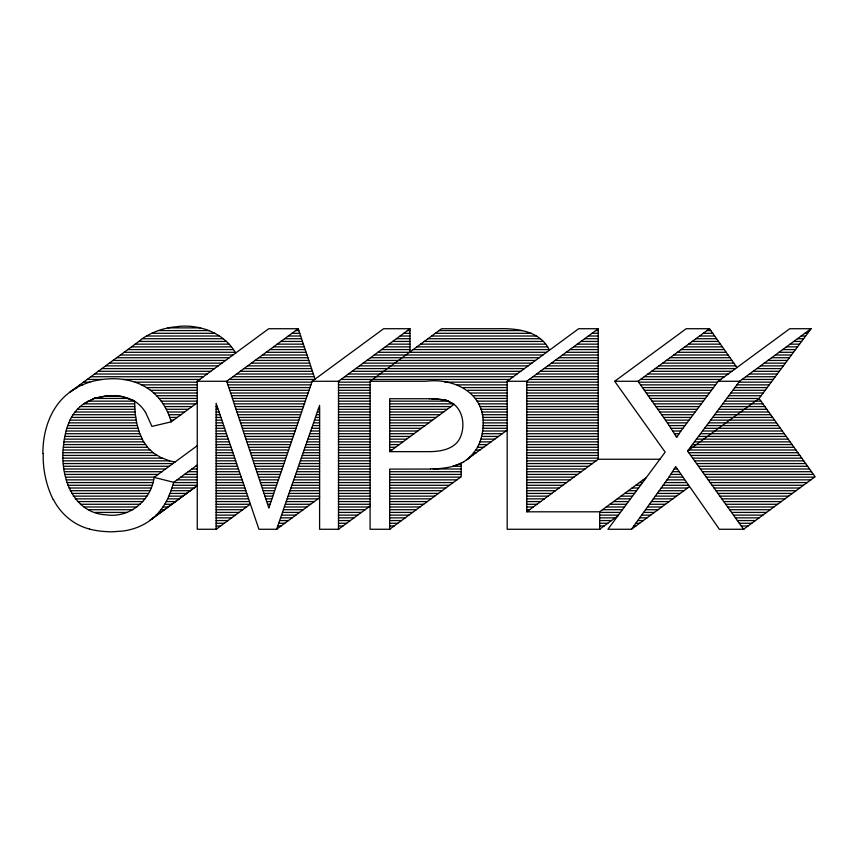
<?xml version="1.0" encoding="UTF-8"?>
<svg xmlns="http://www.w3.org/2000/svg" width="858" height="858" viewBox="0 0 858 858"><rect width="100%" height="100%" fill="white"/><g stroke="black" fill="none" stroke-linecap="round" stroke-linejoin="round"><path stroke-width="1.29" d="M42.9 453.41C42.761 430.491 50.847 406.027 69.948 392.095L141.441 339.543M147.533 447.286L63.342 447.286C60.049 476.093 72.565 513.213 106.263 514.832C129.547 518.393 151.147 500.193 154.15 477.38L197.265 445.688M475.858 450.118A46.933 46.933 0 0 0 482.882 428.421C487.108 394.777 455.716 377.477 425.911 381.274L370.088 381.274L370.088 529.268L389.671 529.268L461.164 476.726L461.164 463.17A47.887 47.887 0 0 1 454.172 465.819M197.276 465.025L173.734 482.325L170.034 493.672M409.974 351.952L409.974 328.721L383.633 328.721L312.14 381.274L268.833 507.968L226.737 381.274L197.254 381.274L197.254 529.268L216.13 529.268L250.386 504.096M216.13 529.268L216.13 403.281L258.934 529.268L276.608 529.268L319.605 405.405L319.605 529.268L338.492 529.268L370.098 506.038M736.958 367.535L709.502 328.721L686.185 328.721L614.693 381.274L665.165 452.145L607.925 529.268L631.456 529.268L668.596 477.681L675.664 466.58L719.379 529.268L743.607 529.268L815.1 476.726L759.073 398.487L726.78 398.434M467.267 459.427A34.384 34.384 0 0 0 471.042 456.027L475.729 450.042L480.094 450M743.607 529.268L687.58 451.029L739.575 381.274L811.057 328.721L789.757 328.721L718.275 381.274L680.748 431.252A166.656 166.656 0 0 0 676.78 437.408L667.835 423.466L638.009 381.274L614.693 381.274M811.057 328.721L759.073 398.487L687.58 451.029M197.254 381.274L268.747 328.721L298.219 328.721L315.068 379.118M145.613 412.441L151.93 426.405L171.214 421.857L197.276 402.702M226.737 381.274L298.219 328.721M312.14 381.274L338.492 381.274L409.974 328.721M197.276 485.574L149.914 520.388L197.254 485.596M370.088 381.274L441.58 328.721L497.404 328.721C516.366 328.121 540.315 330.716 549.474 350.193M276.608 529.268L319.637 497.64M429.558 398.745L389.671 398.734L389.671 451.64L454.075 404.3L445.602 400L433.311 398.809M617.899 515.851L599.656 529.268L507.175 529.268L507.175 381.274L578.667 328.721L598.251 328.721L598.251 459.255L526.758 511.808L526.758 381.274L598.251 328.721M463.824 461.754L507.175 430.094M638.009 381.274L709.502 328.721M526.758 511.808L599.656 511.808L646.396 477.445M631.456 529.268L689.349 486.711M131.778 399.656L120.292 396.096L106.649 395.752L94.069 398.391L83.676 403.796L94.938 398.091L108.955 395.592L123.166 396.632L134.577 401.222L135.114 412.848L136.733 423.23L139.414 432.7L143.211 441.066L148.198 448.069L153.721 453.174L160.854 457.529L169.283 460.746A46.75 46.75 0 0 0 175.129 461.969M178.818 326.383C200.708 324.378 224.388 333.354 235.671 353.035M430.534 469.079L389.671 469.101L389.671 529.268M167.921 327.874L200.268 327.874M158.419 330.587L209.17 330.587M295.688 330.587L298.841 330.587M407.443 330.587L409.974 330.587M439.049 330.587L522.308 330.587M595.72 330.587L598.251 330.587M706.971 330.587L710.821 330.587M808.526 330.587L809.673 330.587M151.93 333.301L215.004 333.301M291.999 333.301L299.753 333.301M403.753 333.301L409.974 333.301M435.349 333.301L531.252 333.301M592.031 333.301L598.251 333.301M703.281 333.301L712.741 333.301M804.836 333.301L807.657 333.301M146.815 336.014L219.498 336.014M288.309 336.014L300.665 336.014M400.064 336.014L409.974 336.014M431.66 336.014L536.593 336.014M588.341 336.014L598.251 336.014M699.592 336.014L714.66 336.014M801.147 336.014L805.63 336.014M142.589 338.728L223.177 338.728M284.62 338.728L301.566 338.728M396.375 338.728L409.974 338.728M427.97 338.728L540.401 338.728M584.641 338.728L598.251 338.728M695.892 338.728L716.58 338.728M797.457 338.728L803.603 338.728M138.867 341.441L226.298 341.441M280.92 341.441L302.477 341.441M392.674 341.441L409.974 341.441M424.281 341.441L543.296 341.441M580.952 341.441L598.251 341.441M692.202 341.441L718.5 341.441M793.757 341.441L801.587 341.441M135.167 344.155L228.989 344.155M277.231 344.155L303.378 344.155M388.985 344.155L409.974 344.155M420.581 344.155L545.624 344.155M577.262 344.155L598.251 344.155M688.513 344.155L720.42 344.155M790.068 344.155L799.559 344.155M131.478 346.868L231.338 346.868M273.541 346.868L304.29 346.868M385.296 346.868L409.974 346.868M416.891 346.868L547.543 346.868M573.573 346.868L598.251 346.868M684.823 346.868L722.339 346.868M786.378 346.868L797.543 346.868M127.788 349.581L233.397 349.581M269.852 349.581L305.201 349.581M381.606 349.581L409.974 349.581M413.202 349.581L549.141 349.581M569.873 349.581L598.251 349.581M681.123 349.581L724.259 349.581M782.689 349.581L795.516 349.581M124.099 352.295L235.21 352.295M266.152 352.295L306.102 352.295M377.906 352.295L546.6 352.295M566.183 352.295L598.251 352.295M677.434 352.295L726.179 352.295M778.989 352.295L793.489 352.295M120.41 355.008L232.979 355.008M262.462 355.008L307.014 355.008M374.217 355.008L542.91 355.008M562.494 355.008L598.251 355.008M673.745 355.008L728.099 355.008M775.3 355.008L791.473 355.008M116.709 357.722L229.29 357.722M258.773 357.722L307.915 357.722M370.527 357.722L539.221 357.722M558.805 357.722L598.251 357.722M670.055 357.722L730.019 357.722M771.61 357.722L789.446 357.722M113.02 360.435L225.6 360.435M255.083 360.435L308.826 360.435M366.827 360.435L535.521 360.435M555.105 360.435L598.251 360.435M666.355 360.435L731.938 360.435M767.921 360.435L787.43 360.435M109.331 363.149L221.911 363.149M251.383 363.149L309.738 363.149M363.138 363.149L531.831 363.149M551.415 363.149L598.251 363.149M662.666 363.149L733.858 363.149M764.221 363.149L785.402 363.149M105.641 365.873L218.211 365.873M247.694 365.873L310.639 365.873M359.448 365.873L528.142 365.873M547.726 365.873L598.251 365.873M658.976 365.873L735.778 365.873M760.531 365.873L783.375 365.873M101.941 368.586L214.521 368.586M244.004 368.586L311.551 368.586M355.759 368.586L524.452 368.586M544.036 368.586L598.251 368.586M655.287 368.586L735.542 368.586M756.842 368.586L781.359 368.586M98.252 371.299L210.832 371.299M240.304 371.299L312.451 371.299M352.059 371.299L520.752 371.299M540.336 371.299L598.251 371.299M651.587 371.299L731.842 371.299M753.152 371.299L779.332 371.299M94.562 374.013L207.143 374.013M236.615 374.013L313.363 374.013M348.369 374.013L517.063 374.013M536.647 374.013L598.251 374.013M647.897 374.013L728.152 374.013M749.452 374.013L777.316 374.013M90.873 376.726L203.443 376.726M232.926 376.726L314.275 376.726M344.68 376.726L513.374 376.726M532.957 376.726L598.251 376.726M644.208 376.726L724.463 376.726M745.763 376.726L775.289 376.726M87.184 379.44L102.156 379.44M123.284 379.44L199.753 379.44M229.236 379.44L314.639 379.44M340.991 379.44L509.673 379.44M529.268 379.44L598.251 379.44M640.508 379.44L720.774 379.44M742.073 379.44L773.262 379.44M507.175 381.274L526.758 381.274M718.275 381.274L739.575 381.274M83.483 382.153L89.843 382.153M134.996 382.153L197.254 382.153M227.027 382.153L311.84 382.153M338.492 382.153L370.088 382.153M444.798 382.153L507.175 382.153M526.758 382.153L598.251 382.153M638.631 382.153L717.61 382.153M738.92 382.153L771.245 382.153M79.794 384.867L82.593 384.867M141.602 384.867L197.254 384.867M227.938 384.867L310.907 384.867M338.492 384.867L370.088 384.867M457.164 384.867L507.175 384.867M526.758 384.867L598.251 384.867M640.551 384.867L715.551 384.867M736.893 384.867L769.218 384.867M76.105 387.58L77.059 387.58M146.482 387.58L197.254 387.58M228.839 387.58L309.974 387.58M338.492 387.58L370.088 387.58M463.395 387.58L507.175 387.58M526.758 387.58L598.251 387.58M642.47 387.58L713.491 387.58M734.877 387.58L767.202 387.58M150.429 390.293L197.254 390.293M229.751 390.293L309.03 390.293M338.492 390.293L370.088 390.293M467.653 390.293L507.175 390.293M526.758 390.293L598.251 390.293M644.39 390.293L711.432 390.293M732.85 390.293L765.175 390.293M76.791 387.537A74.078 74.078 0 0 1 107.325 378.979C123.777 377.67 141.291 381.703 153.743 393.018L197.254 393.007M230.652 393.007L308.097 393.007M338.492 393.007L370.088 393.007M470.838 393.007L507.175 393.007M526.758 393.007L598.251 393.007M646.31 393.007L709.373 393.007M730.823 393.007L763.148 393.007M106.993 395.72L117.278 395.72M156.564 395.72L197.254 395.72M231.563 395.72L307.164 395.72M338.492 395.72L370.088 395.72M473.348 395.72L507.175 395.72M526.758 395.72L598.251 395.72M648.23 395.72L707.314 395.72M728.807 395.72L761.132 395.72M93.94 398.434L129.054 398.434M159.03 398.434L197.254 398.434M232.464 398.434L306.231 398.434M338.492 398.434L370.088 398.434M475.396 398.434L507.175 398.434M526.758 398.434L598.251 398.434M650.15 398.434L705.255 398.434M87.891 401.147L134.459 401.147M161.186 401.147L197.254 401.147M233.376 401.147L305.298 401.147M338.492 401.147L370.088 401.147M389.671 401.147L448.916 401.147M477.102 401.147L507.175 401.147M526.758 401.147L598.251 401.147M652.069 401.147L703.195 401.147M724.763 401.147L760.982 401.147M83.591 403.861L134.599 403.861M163.084 403.861L195.688 403.861M234.288 403.861L304.365 403.861M338.492 403.861L370.088 403.861M389.671 403.861L453.496 403.861C463.256 411.4 465.004 425.75 460.607 436.679C455.416 449.506 440.079 451.78 427.928 451.64L389.671 451.64M478.549 403.861L507.175 403.861M526.758 403.861L598.251 403.861M653.989 403.861L701.136 403.861M722.736 403.861L762.923 403.861M80.191 406.574L134.685 406.574M164.768 406.574L191.999 406.574M216.13 406.574L217.256 406.574M235.189 406.574L303.432 406.574M338.492 406.574L370.088 406.574M389.671 406.574L450.976 406.574M479.761 406.574L507.175 406.574M526.758 406.574L598.251 406.574M655.909 406.574L699.077 406.574M720.709 406.574L764.864 406.574M77.392 409.287L134.824 409.287M166.259 409.287L188.31 409.287M216.13 409.287L218.179 409.287M236.1 409.287L302.499 409.287M318.264 409.287L319.605 409.287M338.492 409.287L370.088 409.287M389.671 409.287L447.286 409.287M480.759 409.287L507.175 409.287M526.758 409.287L598.251 409.287M657.829 409.287L697.028 409.287M718.693 409.287L766.816 409.287M75.043 412.001L135.038 412.001M167.578 412.001L184.609 412.001M216.13 412.001L219.101 412.001M237.001 412.001L301.566 412.001M317.321 412.001L319.605 412.001M338.492 412.001L370.088 412.001M389.671 412.001L443.586 412.001M481.563 412.001L507.175 412.001M526.758 412.001L598.251 412.001M659.748 412.001L694.969 412.001M716.666 412.001L768.757 412.001M73.059 414.714L135.317 414.714M168.747 414.714L180.92 414.714M216.13 414.714L220.023 414.714M237.913 414.714L300.632 414.714M316.377 414.714L319.605 414.714M338.492 414.714L370.088 414.714M389.671 414.714L439.897 414.714M482.175 414.714L507.175 414.714M526.758 414.714L598.251 414.714M661.668 414.714L692.91 414.714M714.65 414.714L770.699 414.714M71.375 417.428L135.682 417.428M169.777 417.428L177.231 417.428M216.13 417.428L220.935 417.428M238.824 417.428L299.699 417.428M315.433 417.428L319.605 417.428M338.492 417.428L370.088 417.428M389.671 417.428L436.207 417.428M482.614 417.428L507.175 417.428M526.758 417.428L598.251 417.428M663.588 417.428L690.851 417.428M712.623 417.428L772.64 417.428M69.97 420.141L136.122 420.141M170.688 420.141L173.541 420.141M216.13 420.141L221.857 420.141M239.725 420.141L298.766 420.141M314.489 420.141L319.605 420.141M338.492 420.141L370.088 420.141M389.671 420.141L432.518 420.141M482.904 420.141L507.175 420.141M526.758 420.141L598.251 420.141M665.508 420.141L688.792 420.141M710.596 420.141L774.581 420.141M68.779 422.865L136.647 422.865M216.13 422.865L222.78 422.865M240.637 422.865L297.833 422.865M313.545 422.865L319.605 422.865M338.492 422.865L370.088 422.865M389.671 422.865L428.818 422.865M483.033 422.887L507.175 422.865M526.758 422.865L598.251 422.865M667.417 422.865L686.732 422.865M708.579 422.865L776.533 422.865M67.761 425.579L137.269 425.579M216.13 425.579L223.702 425.579M241.538 425.579L296.889 425.579M312.602 425.579L319.605 425.579M338.492 425.579L370.088 425.579M389.671 425.579L425.128 425.579M483.033 425.579L507.175 425.579M526.758 425.579L598.251 425.579M669.283 425.579L684.727 425.579M706.552 425.579L778.474 425.579M66.87 428.292L137.999 428.292M216.13 428.292L224.624 428.292M242.449 428.292L295.956 428.292M311.669 428.292L319.605 428.292M338.492 428.292L370.088 428.292M389.671 428.292L421.439 428.292M482.893 428.292L507.175 428.292M526.758 428.292L598.251 428.292M671.117 428.292L682.786 428.292M704.536 428.292L780.415 428.292M66.109 431.006L138.824 431.006M216.13 431.006L225.547 431.006M243.361 431.006L295.023 431.006M310.725 431.006L319.605 431.006M338.492 431.006L370.088 431.006M389.671 431.006L417.749 431.006M482.625 431.006L505.941 431.006M526.758 431.006L598.251 431.006M672.897 431.006L680.909 431.006M702.509 431.006L782.357 431.006M65.433 433.719L139.79 433.719M216.13 433.719L226.469 433.719M244.262 433.719L294.09 433.719M309.781 433.719L319.605 433.719M338.492 433.719L370.088 433.719M389.671 433.719L414.049 433.719M482.196 433.719L502.252 433.719M526.758 433.719L598.251 433.719M674.602 433.719L679.107 433.719M700.482 433.719L784.298 433.719M64.833 436.432L140.894 436.432M216.13 436.432L227.391 436.432M245.173 436.432L293.157 436.432M308.837 436.432L319.605 436.432M338.492 436.432L370.088 436.432M389.671 436.432L410.36 436.432M481.617 436.432L498.562 436.432M526.758 436.432L598.251 436.432M676.222 436.432L677.38 436.432M698.466 436.432L786.25 436.432M64.329 439.146L142.181 439.146M216.13 439.146L228.314 439.146M246.074 439.146L292.224 439.146M307.893 439.146L319.605 439.146M338.492 439.146L370.088 439.146M389.671 439.146L406.671 439.146M480.866 439.146L494.862 439.146M526.758 439.146L598.251 439.146M696.439 439.146L788.191 439.146M63.921 441.859L143.672 441.859M216.13 441.859L229.236 441.859M246.986 441.859L291.291 441.859M306.95 441.859L319.605 441.859M338.492 441.859L370.088 441.859M389.671 441.859L402.981 441.859M479.912 441.859L491.173 441.859M526.758 441.859L598.251 441.859M694.422 441.859L790.132 441.859M63.589 444.573L145.442 444.573M216.13 444.573L230.159 444.573M247.898 444.573L290.358 444.573M306.006 444.573L319.605 444.573M338.492 444.573L370.088 444.573M389.671 444.573L399.281 444.573M478.753 444.573L487.483 444.573M526.758 444.573L598.251 444.573M692.395 444.573L792.073 444.573M216.13 447.286L231.081 447.286M248.799 447.286L289.425 447.286M305.073 447.286L319.605 447.286M338.492 447.286L370.088 447.286M389.671 447.286L395.592 447.286M477.37 447.286L483.783 447.286M526.758 447.286L598.251 447.286M690.368 447.286L794.025 447.286M63.181 450L150.043 450M216.13 450L232.003 450M249.71 450L288.492 450M304.129 450L319.605 450M338.492 450L370.088 450M389.671 450L391.902 450M526.758 450L598.251 450M688.352 450L795.967 450M63.095 452.713L153.132 452.713M216.13 452.713L232.926 452.713M250.611 452.713L287.559 452.713M303.185 452.713L319.605 452.713M338.492 452.713L370.088 452.713M473.852 452.713L476.404 452.713M526.758 452.713L598.251 452.713M688.781 452.713L797.908 452.713M63.095 455.426L157.035 455.426M216.13 455.426L233.848 455.426M251.523 455.426L286.626 455.426M302.241 455.426L319.605 455.426M338.492 455.426L370.088 455.426M471.6 455.426L472.704 455.426M526.758 455.426L598.251 455.426M690.733 455.426L799.849 455.426M63.16 458.14L162.151 458.14M216.13 458.14L234.77 458.14M252.434 458.14L285.693 458.14M301.297 458.14L319.605 458.14M338.492 458.14L370.088 458.14M526.758 458.14L598.251 458.14M692.674 458.14L801.79 458.14M598.251 459.255L659.909 459.255M63.278 460.853L169.68 460.853M216.13 460.853L235.693 460.853M253.335 460.853L284.749 460.853M300.354 460.853L319.605 460.853M338.492 460.853L370.088 460.853M526.758 460.853L596.085 460.853M694.615 460.853L803.742 460.853M63.46 463.567L172.941 463.567M216.13 463.567L236.615 463.567M254.247 463.567L283.816 463.567M299.41 463.567L319.605 463.567M338.492 463.567L370.088 463.567M460.296 463.567L461.164 463.567M526.758 463.567L592.385 463.567M696.557 463.567L805.683 463.567M63.717 466.28L169.251 466.28M195.56 466.28L197.254 466.28M216.13 466.28L237.537 466.28M255.148 466.28L282.883 466.28M298.477 466.28L319.605 466.28M338.492 466.28L370.088 466.28M452.606 466.28L461.164 466.28M526.758 466.28L588.695 466.28M698.498 466.28L807.625 466.28M64.05 468.994L165.551 468.994M191.87 468.994L197.254 468.994M216.13 468.994L238.46 468.994M256.059 468.994L281.95 468.994M297.533 468.994L319.605 468.994M338.492 468.994L370.088 468.994M433.129 468.994L461.164 468.994M526.758 468.994L585.006 468.994M674.184 468.994L677.187 468.994M700.45 468.994L809.566 468.994M64.457 471.707L161.862 471.707M188.181 471.707L197.254 471.707M216.13 471.707L239.382 471.707M256.96 471.707L281.016 471.707M296.589 471.707L319.605 471.707M338.492 471.707L370.088 471.707M389.671 471.707L461.164 471.707M526.758 471.707L581.306 471.707M672.49 471.707L678.935 471.707M702.391 471.707L811.507 471.707M64.961 474.42L158.172 474.42M184.481 474.42L197.254 474.42M216.13 474.42L240.304 474.42M257.872 474.42L280.083 474.42M295.645 474.42L319.605 474.42M338.492 474.42L370.088 474.42M389.671 474.42L461.164 474.42M526.758 474.42L577.616 474.42M670.763 474.42L680.737 474.42M704.332 474.42L813.459 474.42M65.54 477.134L154.483 477.134M180.791 477.134L197.254 477.134M216.13 477.134L241.227 477.134M258.784 477.134L279.15 477.134M294.702 477.134L319.605 477.134M338.492 477.134L370.088 477.134M389.671 477.134L460.596 477.134M526.758 477.134L573.927 477.134M668.983 477.134L682.603 477.134M706.273 477.134L814.532 477.134M66.227 479.858L153.571 479.858M177.102 479.858L197.254 479.858M216.13 479.858L242.149 479.858M259.684 479.858L278.217 479.858M293.758 479.858L319.605 479.858M338.492 479.858L370.088 479.858M389.671 479.858L456.896 479.858M526.758 479.858L570.238 479.858M643.125 479.858L644.605 479.858M667.041 479.858L684.512 479.858M708.215 479.858L810.842 479.858M67.021 482.571L152.831 482.571M173.67 482.571L197.254 482.571M216.13 482.571L243.071 482.571M260.596 482.571L277.284 482.571M292.814 482.571L319.605 482.571M338.492 482.571L370.088 482.571M389.671 482.571L453.206 482.571M526.758 482.571L566.537 482.571M639.425 482.571L642.588 482.571M665.089 482.571L686.432 482.571M710.167 482.571L807.153 482.571M67.932 485.285L151.973 485.285M172.93 485.285L197.254 485.285M216.13 485.285L243.994 485.285M261.497 485.285L276.351 485.285M291.881 485.285L319.605 485.285M338.492 485.285L370.088 485.285M389.671 485.285L449.517 485.285M526.758 485.285L562.848 485.285M635.735 485.285L640.572 485.285M663.127 485.285L688.341 485.285M712.108 485.285L803.453 485.285M68.983 487.998L150.965 487.998M172.104 487.998L193.994 487.998M216.13 487.998L244.916 487.998M262.398 487.998L275.429 487.998M290.937 487.998L319.605 487.998M338.492 487.998L370.088 487.998M389.671 487.998L445.828 487.998M526.758 487.998L559.159 487.998M632.046 487.998L638.567 487.998M661.175 487.998L687.601 487.998M714.049 487.998L799.763 487.998M70.195 490.712L149.807 490.712M171.171 490.712L190.294 490.712M216.13 490.712L245.838 490.712M263.299 490.712L274.506 490.712M289.993 490.712L319.605 490.712M338.492 490.712L370.088 490.712M389.671 490.712L442.127 490.712M526.758 490.712L555.469 490.712M628.356 490.712L636.55 490.712M659.223 490.712L683.912 490.712M715.99 490.712L796.074 490.712M71.611 493.425L148.455 493.425M170.141 493.425L186.604 493.425M216.13 493.425L246.761 493.425M264.189 493.425L273.595 493.425M289.049 493.425L319.605 493.425M338.492 493.425L370.088 493.425M389.671 493.425L438.438 493.425M526.758 493.425L551.769 493.425M624.656 493.425L634.534 493.425M657.271 493.425L680.222 493.425M717.942 493.425L792.374 493.425M73.273 496.139L146.868 496.139M168.994 496.139L182.915 496.139M216.13 496.139L247.683 496.139M265.068 496.139L272.683 496.139M288.106 496.139L319.605 496.139M338.492 496.139L370.088 496.139M389.671 496.139L434.749 496.139M526.758 496.139L548.08 496.139M620.967 496.139L632.518 496.139M655.308 496.139L676.533 496.139M719.883 496.139L788.684 496.139M75.236 498.852L145.013 498.852M167.707 498.852L179.215 498.852M216.13 498.852L248.606 498.852M265.948 498.852L271.782 498.852M287.162 498.852L317.986 498.852M338.492 498.852L370.088 498.852M389.671 498.852L431.059 498.852M526.758 498.852L544.39 498.852M617.277 498.852L630.501 498.852M653.356 498.852L672.833 498.852M721.825 498.852L784.995 498.852M77.585 501.565L142.803 501.565M166.28 501.565L175.525 501.565M216.13 501.565L249.528 501.565M266.817 501.565L270.881 501.565M286.218 501.565L314.296 501.565M338.492 501.565L370.088 501.565M389.671 501.565L427.359 501.565M526.758 501.565L540.701 501.565M613.588 501.565L628.496 501.565M651.404 501.565L669.143 501.565M723.766 501.565L781.306 501.565M80.438 504.279L140.144 504.279M164.693 504.279L171.836 504.279M216.13 504.279L250.139 504.279M267.685 504.279L270.002 504.279M285.285 504.279L310.607 504.279M338.492 504.279L370.088 504.279M389.671 504.279L423.67 504.279M526.758 504.279L537.001 504.279M609.888 504.279L626.479 504.279M649.452 504.279L665.454 504.279M725.707 504.279L777.605 504.279M84.02 506.992L136.862 506.992M162.913 506.992L168.136 506.992M216.13 506.992L246.439 506.992M268.533 506.992L269.133 506.992M284.341 506.992L306.917 506.992M338.492 506.992L368.801 506.992M389.671 506.992L419.98 506.992M526.758 506.992L533.311 506.992M606.198 506.992L624.463 506.992M647.49 506.992L661.765 506.992M727.659 506.992L773.916 506.992M88.631 509.706L132.668 509.706M160.918 509.706L164.446 509.706M216.13 509.706L242.75 509.706M283.397 509.706L303.217 509.706M338.492 509.706L365.1 509.706M389.671 509.706L416.291 509.706M526.758 509.706L529.622 509.706M602.509 509.706L622.447 509.706M645.538 509.706L658.065 509.706M729.6 509.706L770.227 509.706M94.981 512.419L126.727 512.419M158.655 512.419L160.757 512.419M216.13 512.419L239.06 512.419M282.454 512.419L299.528 512.419M338.492 512.419L361.411 512.419M389.671 512.419L412.591 512.419M599.656 512.419L620.431 512.419M643.586 512.419L654.375 512.419M731.542 512.419L766.537 512.419M156.081 515.132L157.057 515.132M216.13 515.132L235.36 515.132M281.51 515.132L295.838 515.132M338.492 515.132L357.722 515.132M389.671 515.132L408.901 515.132M599.656 515.132L618.425 515.132M641.634 515.132L650.686 515.132M733.483 515.132L762.837 515.132M216.13 517.846L231.671 517.846M280.566 517.846L292.138 517.846M338.492 517.846L354.032 517.846M389.671 517.846L405.212 517.846M599.656 517.846L615.186 517.846M639.682 517.846L646.986 517.846M735.424 517.846L759.148 517.846M216.13 520.559L227.981 520.559M279.622 520.559L288.449 520.559M338.492 520.559L350.332 520.559M389.671 520.559L401.523 520.559M599.656 520.559L611.497 520.559M637.719 520.559L643.296 520.559M737.376 520.559L755.458 520.559M216.13 523.273L224.292 523.273M278.689 523.273L284.759 523.273M338.492 523.273L346.643 523.273M389.671 523.273L397.822 523.273M599.656 523.273L607.807 523.273M635.767 523.273L639.607 523.273M739.317 523.273L751.769 523.273M216.13 525.986L220.592 525.986M277.745 525.986L281.07 525.986M338.492 525.986L342.953 525.986M389.671 525.986L394.133 525.986M599.656 525.986L604.118 525.986M633.815 525.986L635.917 525.986M741.258 525.986L748.069 525.986M216.13 528.7L216.902 528.7M276.802 528.7L277.37 528.7M338.492 528.7L339.253 528.7M389.671 528.7L390.444 528.7M599.656 528.7L600.418 528.7M743.2 528.7L744.379 528.7M429.161 398.745L431.864 398.777M431.113 398.766L435.371 398.884M432.228 398.788L432.958 398.798M435.703 398.895L445.795 400.053L453.485 403.861M154.15 477.38L173.734 482.325M89.554 529.043C73.831 525.15 60.575 513.749 53.346 499.388M153.743 393.018C162.323 400.589 168.093 410.939 171.214 421.857M599.656 511.808L599.656 529.268M338.492 381.274L338.492 529.268M131.853 399.506A35.242 35.242 0 0 1 145.57 412.473M83.226 404.139A42.61 42.61 0 0 0 70.077 419.884L67.728 425.643A86.669 86.669 0 0 0 63.395 447.243M471.031 456.027A33.73 33.73 0 0 1 466.666 459.877M463.846 461.797A44.38 44.38 0 0 1 454.161 465.787M454.236 466.055A91.785 91.785 0 0 1 430.534 468.865M150.011 520.516A59.138 59.138 0 0 1 122.222 531.091L112.452 531.799A99.657 99.657 0 0 1 108.794 531.735L105.191 531.552A84.363 84.363 0 0 1 89.543 529.107M69.948 392.095A63.363 63.363 0 0 1 76.866 387.687A64.918 64.918 0 0 0 70.774 391.495M53.099 499.495A98.842 98.842 0 0 1 43.222 453.421M141.28 339.307A71.922 71.922 0 0 1 178.829 326.587M169.841 493.607A60.371 60.371 0 0 1 151.694 519.272"/></g></svg>
